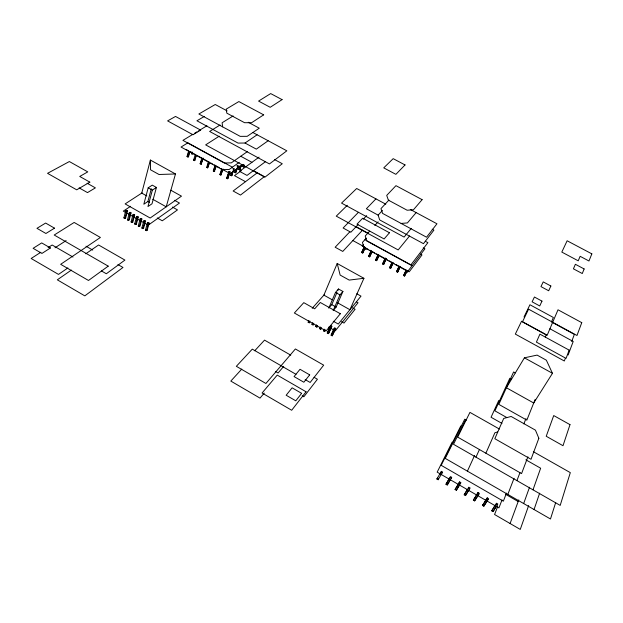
<?xml version="1.0" encoding="UTF-8"?>
<svg xmlns="http://www.w3.org/2000/svg" width="623" height="623" viewBox="0 0 623 623"><rect width="100%" height="100%" fill="white"/><g stroke="black" fill="none" stroke-linecap="round" stroke-linejoin="round"><path stroke-width="0.93" d="M123.915 217.894L125.737 210.722L126.438 210.255L127.466 210.839L125.644 218.003L124.943 218.471L123.915 217.894L124.616 217.427M124.943 218.471L126.765 211.298L127.466 210.839M127.497 219.919L129.335 212.755L130.036 212.287L131.064 212.871L129.218 220.028L128.525 220.503L127.497 219.919L128.198 219.452M128.525 220.503L130.371 213.339L131.064 212.871M131.087 221.952L132.94 214.787L133.641 214.32L134.669 214.904L132.808 222.061L132.115 222.536L131.087 221.952L131.78 221.476L132.808 222.061M132.115 222.536L133.976 215.371L134.669 214.904M152.713 199.251L166.216 206.82L175.476 173.965L150.392 160.072L141.74 193.107L146.802 195.941M134.677 223.984L136.554 216.827L137.247 216.36L138.283 216.944L136.398 224.093L135.705 224.568L134.677 223.984L135.37 223.509L136.398 224.093M136.538 219.039L137.247 216.36M135.705 224.568L137.59 217.411L138.283 216.944M156.428 187.453L152.362 190.116L147.955 206.54L151.996 203.799L156.428 187.453L152.277 185.132L148.188 187.788L143.827 204.227L147.9 201.502L151.303 188.769M138.275 226.024L140.167 218.868L140.86 218.393L141.896 218.977L139.988 226.126L139.303 226.601L138.275 226.024L138.96 225.542M139.303 226.601L141.203 219.46L141.896 218.977M141.873 228.057L143.788 220.916L144.474 220.441L145.509 221.025L143.586 228.158L142.901 228.641L141.873 228.057L142.558 227.574M142.901 228.641L144.824 221.5L145.509 221.025M145.478 230.097L147.417 222.964L148.095 222.481L149.131 223.065L147.192 230.199L146.506 230.681L145.478 230.097L146.156 229.614L147.192 230.199M146.506 230.681L148.453 223.548L149.131 223.065M189.937 151.771L188.52 156.7L187.967 157.058L187.056 156.56L188.699 150.805M187.056 156.56L188.551 152.915M187.967 157.058L189.618 151.303M191.456 153.749L192.009 153.398L192.912 153.897L192.359 154.247L191.456 153.749L191.993 151.88M196.502 155.376L194.508 160.656L193.597 160.158L195.272 154.411M194.508 160.656L196.19 154.909M203.324 158.164L201.065 164.262L200.154 163.756L201.86 158.016M200.154 163.756L201.431 160.936M201.065 164.262L202.779 158.522M209.671 162.595L207.646 167.875L206.727 167.369L208.456 161.637M207.514 166.185L208.503 162.915M207.646 167.875L209.375 162.144M216.282 166.224L214.234 171.496L213.315 170.99L215.075 165.266M213.315 170.99L215.356 165.718M214.234 171.496L215.994 165.773M223.159 169.035L220.838 175.125L219.911 174.619L221.702 168.903M221.469 170.982L219.911 174.619M220.838 175.125L222.629 169.409M555.7 502.496L550.483 518.99L445.235 458.388L464.742 419.209L466.409 420.159M226.531 178.256L229.132 171.356L230.058 171.862L227.979 178.38L227.457 178.762L226.531 178.256L227.052 177.874L227.979 178.38M227.574 176.247L228.353 173.801M227.457 178.762L230.058 171.862M234.186 168.911L233.672 169.277L232.753 168.771L233.267 168.405L234.186 168.911L231.585 175.764L230.674 175.265L231.561 172.485M231.585 175.764L233.672 169.277M238.259 165.998L237.745 166.364L236.833 165.858L237.34 165.5L238.259 165.998L235.665 172.812L234.754 172.314L235.642 169.549M235.665 172.812L237.745 166.364M241.669 164.963L239.676 169.908L238.773 169.409L239.964 165.741M239.676 169.908L241.171 165.321M242.736 166.551L243.227 166.193L244.123 166.684L243.632 167.042L242.736 166.551L243.328 164.729M243.227 166.193L243.827 164.371M243.632 167.042L244.232 165.22M534.043 509.528L539.65 493.175M528.647 505.58L520.26 529.418L494.561 514.505L497.754 506.382M533 489.826L540.639 468.216L525.859 459.813M523.663 503.548L529.534 487.225M510.089 523.515L518.78 499.895M568.129 355.001L573.207 341.466L549.868 328.749M565.326 358.334L564.321 360.997L515.338 334.099L521.568 321.219L545.421 334.247M571.688 341.49L574.367 334.395L551.69 322.06M527.915 456.815L521.568 473.597L457.687 437.112L469.937 412.379L499.373 429.037M516.926 480.621L519.971 472.647M507.815 494.421L514.045 478.3M506.491 493.105L503.345 501.196L441.177 465.311L460.81 425.961M502.045 499.911L498.922 507.893L437.175 472.148L452.197 442.089M497.434 504.887L497.793 503.968L496.5 503.22L491.757 510.821L493.042 511.569L497.434 504.887L496.142 504.139M493.042 511.569L496.336 506.195M491.757 510.821L495.044 505.448M535.157 399.39L526.84 420.128L498.828 404.382L513.593 371.978L515.26 372.904M523.834 423.897L525.968 418.601M488.152 499.514L488.525 498.61L487.241 497.863L482.545 505.479L483.822 506.219L488.152 499.514L486.867 498.774L487.241 497.863M483.822 506.219L487.085 500.837M309.763 322.216L309.242 322.815L308.151 322.2L308.86 320.487M309.242 322.815L309.958 321.102M337.331 302.669L349.931 309.724L363.925 278.294L337.199 263.49L323.89 295.138L332.293 299.842M313.571 324.373L313.058 324.98L311.959 324.357L312.684 322.652M313.058 324.98L313.774 323.267M315.783 326.522L316.297 325.915L317.387 326.538L316.873 327.137L315.783 326.522L316.507 324.809M316.873 327.137L317.605 325.432M321.211 328.695L320.705 329.31L319.607 328.687L320.339 326.982M551.557 321.67L553.356 317.473L529.932 304.756L524.021 317.006M545.281 337.074L546.41 334.434M478.908 494.164L479.289 493.26L478.005 492.52L473.363 500.152L474.64 500.892L478.908 494.164L477.615 493.424L478.005 492.52M342.915 291.463L339.956 294.913L333.165 310.604L336.132 307.092L342.915 291.463L338.484 288.994L335.509 292.421L328.773 308.136L331.763 304.647L336.996 292.475M320.705 329.31L321.437 327.597M337.744 290.731L338.484 288.994M474.64 500.892L477.864 495.503M323.438 330.852L323.944 330.245L325.035 330.868L324.536 331.475L323.438 330.852L324.17 329.146M324.536 331.475L325.268 329.769M365.125 247.853L363.061 252.595L362.656 253.055L361.69 252.525L364.097 246.988M361.69 252.525L364.159 247.323M327.27 333.025L330.743 325.603L331.841 326.226L328.866 333.032L328.368 333.648L327.27 333.025L330.743 325.603M362.656 253.055L365.07 247.526M366.262 248.982L365.857 249.434L364.899 248.904L365.584 247.331M328.368 333.648L331.841 326.226M331.109 335.197L334.099 328.391L334.598 327.784L335.704 328.407L332.207 335.82L331.109 335.197L333.476 330.33M332.207 335.82L335.704 328.407M372.095 251.676L370 256.411L369.595 256.871L368.629 256.341L371.067 250.812M371.121 251.139L368.629 256.341M485.87 453.209L494.911 432.744L497.691 431.973M369.595 256.871L372.04 251.349M469.68 488.829L470.077 487.934L468.8 487.194L464.205 494.841L465.474 495.581L469.68 488.829L468.403 488.089M465.474 495.581L468.675 490.184M379.072 255.5L376.946 260.227L376.557 260.694L375.583 260.165L378.06 254.643M377.74 255.757L375.583 260.165M464.205 494.841L467.398 489.444M376.557 260.694L379.033 255.181M475.972 457.165L479.5 449.401M386.424 258.553L383.527 264.534L382.561 263.996L385.061 258.483M382.561 263.996L385.45 258.015M383.527 264.534L386.034 259.02M467.414 471.159L474.578 455.491M460.49 483.51L460.895 482.63L459.618 481.89L455.07 489.546L456.34 490.285L460.49 483.51L459.206 482.77L459.618 481.89M498.758 400.464L491.056 417.254L501.959 423.414M393.074 263.186L390.901 267.898L390.52 268.373L389.546 267.835L392.077 262.338M389.546 267.835L392.101 262.649M390.52 268.373L393.058 262.875M456.34 490.285L459.509 484.881M400.106 267.041L397.902 271.745L397.529 272.22L396.547 271.683L399.117 266.192M396.547 271.683L399.125 266.504M397.529 272.22L400.098 266.73M407.146 270.904L404.553 276.082L403.572 275.545L406.173 270.063M405.799 271.145L403.572 275.545M404.553 276.082L407.154 270.6M449.105 478.861L445.975 484.266L447.236 485.005L450.374 479.593M447.236 485.005L451.737 477.335L450.46 476.595L445.975 484.266M437.33 478.129L436.894 479.001L438.156 479.733L438.592 478.861M438.156 479.733L442.61 472.055L441.341 471.315L436.894 479.001M465.817 419.435L453.489 444.292L560.194 505.401L570.31 472.631L533.358 451.698M506.483 386.486L507.426 384.913M524.41 357.82L506.406 387.755L533.709 403.003L552.469 373.309L546.34 360.18L537.104 355.102L524.41 357.82L552.469 373.309M455.07 489.546L459.206 482.77M473.363 500.152L477.615 493.424M482.545 505.479L486.867 498.774M407.824 271.776L407.458 272.259L406.484 271.721L406.85 271.246M409.591 235.938L398.175 249.94L336.256 216.15L347.299 205.302M411.273 228.392L404.101 237.083L341.552 203.106L356.683 188.496L385.793 204.188M319.607 328.687L320.121 328.08M416.141 212.591L407.426 222.925L401.103 223.431M264.253 393.082L260.009 398.12L230.821 381.081L241.779 369.096M283.699 366.371L278.099 372.975L275.576 371.51M311.959 324.357L312.481 323.758M308.151 322.2L308.673 321.6M312.216 308.299L324.209 294.772M364.899 248.904L365.304 248.452M363.474 244.582L362.181 246.023L368.061 249.247M366.293 238.181L362.438 242.44L363.894 247.339L407.761 271.402L424.917 248.834L423.227 247.915M369.704 231.102L365.218 236.024L366.69 240.906L410.783 265.04L427.884 242.659L425.33 241.272M374.828 225.471L378.145 221.835M254.721 350.772L264.534 340.127L290.762 355.165M432.214 229.225L433.904 230.136L423.453 243.671L379.703 219.935L378.13 215.137L382.467 210.442M362.516 230.16L342.767 251.427L335.151 247.23L349.861 231.787M388.923 200.084L380.965 208.627L382.561 213.393L426.545 237.199L436.957 223.789L410.292 209.445M358.046 224.654L350.842 232.239L343.109 228.01L358.42 212.318M363.287 219.14L366.651 215.597M375.926 198.869L366.371 208.767L378.13 215.137M264.393 176.613L240.494 195.061L233.134 191.004L257.33 172.758M265.53 161.63L247.004 175.421L239.536 171.341L259.082 157.128M241.265 170.702L234.482 175.639L245.501 181.675M230.674 175.265L231.188 174.892L232.106 175.39M234.754 172.314L235.26 171.948M238.773 169.409L239.271 169.051L240.174 169.542M242.518 164.947L230.323 173.716L220.947 168.576M268.163 140.751L256.31 149.138L245.026 143.025L238.064 143.095L196.93 120.784L204.289 116.446M239.271 162.323L229.217 169.464L222.279 169.666L181.044 147.051L187.655 142.971M247.541 151.49L231.32 162.86L224.358 163.031L182.921 140.362L192.857 134.327M71.372 270.078L57.324 279.828L84.814 295.87L122.98 267.469L117.934 264.573M67.876 267.952L58.492 274.408L31.15 258.483L40.845 252.26M85.764 253.779L98.59 244.987L124.919 260.079L106.323 273.754L101.417 270.919M245.026 143.025L257.104 134.786M206.727 167.369L207.264 167.003M130.596 206.299L123.315 211.104L148.212 225.168L179.479 203.059L174.549 200.31M142.145 192.85L125.122 203.916L150.159 218.027L181.48 196.159L170.749 190.186M193.597 160.158L194.15 159.792L195.061 160.298M55.011 247.79L66.116 240.603M48.111 247.596L52.153 245.003L72.992 257.05M219.234 136.188L205.652 144.871L264.884 177.197L282.266 163.748L274.665 159.628M220.044 125.005L209.632 131.453L269.455 163.942L286.837 150.821L252.728 132.426M233.127 115.948L222.107 122.762L222.637 126.851M194.508 133.322L196.993 131.811M198.651 130.807L206.929 125.776M363.925 278.294L349.176 280.085L340.15 275.078L337.199 263.49M175.476 173.965L158.997 174.487L150.54 169.791L150.392 160.072M227.099 110.886L215.246 104.508L198.869 113.993L240.205 136.359L247.191 136.32L259.277 128.198L248.258 122.272M240.751 156.248L251.933 162.33M420.291 254.036L421.981 254.955L409.218 271.815L395.776 264.448M253.179 170.492L263.607 176.184M356.021 226.616L368.123 233.228M187.881 142.838L232.41 167.198M364.922 239.691L412.2 265.562M228.61 171.73L229.537 172.236M352.867 240.548L364.33 246.84M186.012 149.411L188.567 150.813M190.272 151.747L195.388 154.551M197.094 155.485L202.202 158.289M203.908 159.223L209.024 162.027M210.722 162.961L212.427 163.896M214.133 164.83L215.838 165.765M217.544 166.699L219.249 167.642M369.743 250.166L374.781 252.93M376.456 253.857L387.381 259.846M389.056 260.764L394.094 263.529M187.609 156.202L188.52 156.7M200.699 163.397L201.611 163.896M213.845 170.616L214.764 171.123M362.095 252.066L363.061 252.595M382.943 263.521L383.916 264.059M389.928 267.36L390.901 267.898M396.929 271.207L397.902 271.745M511.467 379.205L509.809 378.286L494.919 410.853L506.733 417.511M356.769 293.768L361.005 296.127L338.266 324.053L333.266 321.227M356.348 301.797L358.038 302.731L335.267 330.86L328.633 327.114M148.188 187.788L152.362 190.116M335.509 292.421L339.956 294.913M172.415 207.054L177.493 209.896L162.284 220.791L157.269 217.964M352.579 307.871L355.094 309.281L343.989 323.072L341.497 321.67M147.9 201.502L149.536 202.42M331.763 304.647L336.132 307.092M87.119 183.217L95.389 187.873L87.493 192.6L79.144 187.881M125.737 210.722L126.765 211.298M129.335 212.755L130.371 213.339M132.94 214.787L133.976 215.371M136.554 216.827L137.59 217.411M140.167 218.868L141.203 219.46M143.788 220.916L144.824 221.5M147.417 222.964L148.453 223.548M330.237 326.211L331.343 326.834M334.099 328.391L335.205 329.014M85.997 246.21L92.726 250.08M314.054 377.304L317.426 379.243L303.86 396.765L302.225 395.815M505.596 494.296L518.172 501.546M296.026 374.33L252.284 349.137L236.343 366.308L265.92 383.48L295.372 348.966L323.68 365.156L310.145 382.46L305.161 379.594M440.913 472.187L442.182 472.919M450.047 477.475L451.317 478.207M446.395 483.386L447.657 484.118M482.926 504.568L484.203 505.308M569.998 424.652L563.005 445.71L546.223 436.264L553.722 415.557L569.998 424.652M538.848 438.257L531.03 459.276L494.826 438.709L503.703 418.446L511.133 416.468L535.437 430.15L538.848 438.257M581.765 322.652L576.984 335.493L528.577 309.172L522.456 321.889L547.119 335.369L558.006 309.795L581.765 322.652M569.157 350.134L566.058 358.381L536.411 342.12L539.915 334.138L569.157 350.134M591.85 253.865L588.961 260.998L580.138 256.31L578.222 260.811L561.821 252.089L567.125 240.774L591.85 253.865M584.14 268.957L582.264 273.544L573.425 268.832L575.379 264.284L584.14 268.957M550.872 286.012L548.684 290.77L540.966 286.603L543.217 281.9L550.872 286.012M541.979 301.111L539.736 305.948L532.12 301.82L534.425 297.023L541.979 301.111M306.057 391.766L291.689 410.261L262.073 393.004L277.227 375.101L306.057 391.766M301.633 393.339L295.785 400.815L286.159 395.231L292.109 387.833L301.633 393.339M309.693 374.859L303.853 382.226L294.064 376.58L300.013 369.299L309.693 374.859M340.322 313.743L326.102 330.969L294.352 313.003L303.79 302.661L314.693 308.806L320.269 302.482L340.322 313.743M422.114 199.664L413.454 209.787L407.107 210.224L388.37 200.139L386.719 195.404L395.955 185.662L422.114 199.664M389.461 232.761L384.111 238.952L356.995 224.163L362.679 218.206L389.461 232.761M405.043 164.947L395.885 174.347L383.752 167.867L393.175 158.647L405.043 164.947M108.231 266.146L88.497 280.475L60.665 264.316L100.396 237.464L74.16 222.458L54.209 235.027L108.231 266.146M263.677 114.842L251.583 122.731L244.559 122.7L226.811 113.145L226.25 109.111L238.866 101.557L263.677 114.842M282.079 99.633L270.211 107.296L258.576 101.09L270.686 93.582L282.079 99.633M50.432 247.962L41.928 253.436L33.105 248.32L41.694 242.908L50.432 247.962M54.497 228.158L45.915 233.485L36.959 228.322L45.627 223.065L54.497 228.158M200.661 130.106L193.021 134.755L167.595 120.893L175.53 116.446L200.661 130.106M89.829 182.134L76.707 189.828L47.55 173.326L69.355 161.544L87.757 171.878L79.736 176.449L89.829 182.134"/></g></svg>
